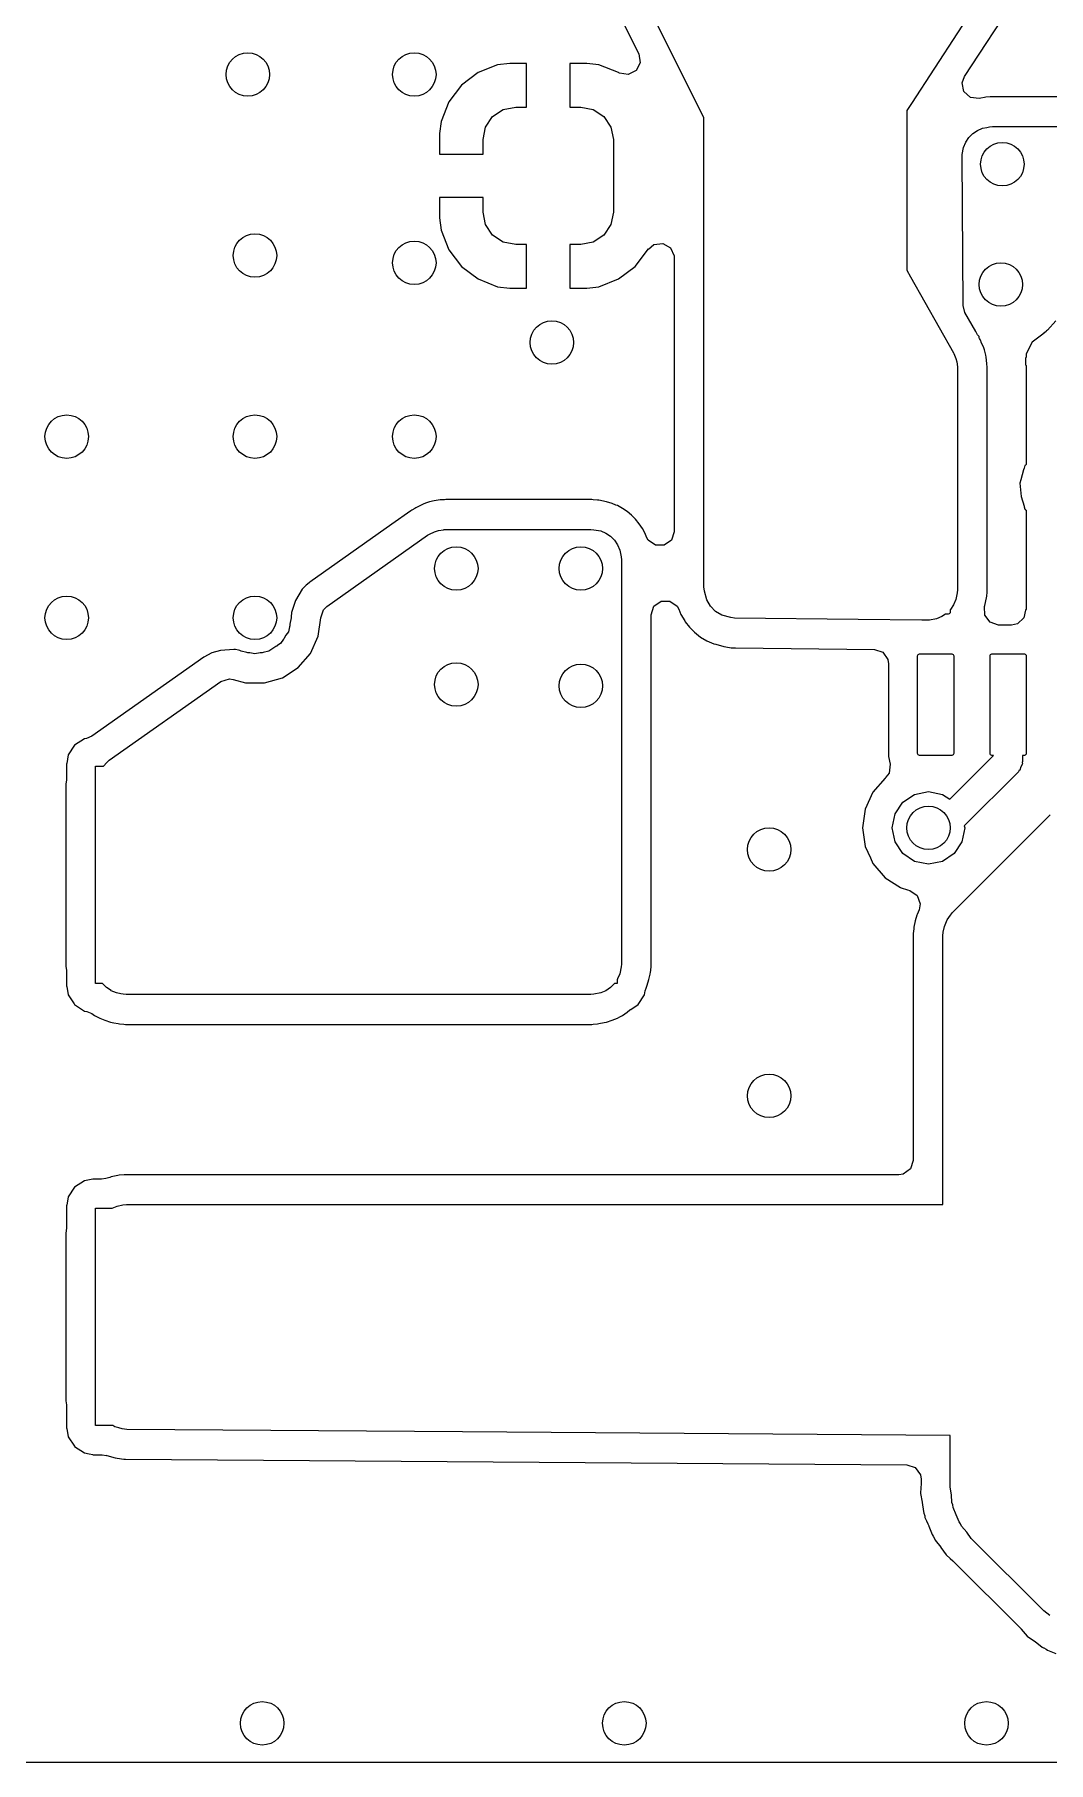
# Model space of a CAD drawing. Extents: x 100.3 to 197.2, y -144.7 to -85.3.
# Drawn here: x 134.43 to 141.43, y -144.7 to -132.78 of the extents above; entities that cross this region are included whole.
import ezdxf

# ---------------------------------------------------------------- set-up
doc = ezdxf.new("R2010")
doc.units = 0
doc.layers.add('BLACK', color=7, linetype='CONTINUOUS')

msp = doc.modelspace()

# ---------------------------------------------------------------- linework, layer by layer
at = {"layer": 'BLACK', "linetype": 'CONTINUOUS'}
for p, q in [((138.237, -132.184), (138.6, -132.909)), ((139.05, -133.35), (138.449, -132.148)), ((141.164, -132.206), (140.482, -133.25)), ((140.848, -133.065), (141.338, -132.315)), ((138.6, -132.909), (138.609, -132.97)), ((137.49, -133.038), (137.375, -133.125)), ((137.625, -132.985), (137.49, -133.038)), ((137.709, -132.975), (137.625, -132.985)), ((137.825, -132.975), (137.709, -132.975)), ((137.825, -133.275), (137.825, -132.975)), ((137.825, -132.975), (137.825, -132.975)), ((138.241, -132.975), (138.125, -132.975)), ((138.125, -132.975), (138.125, -133.275)), ((138.325, -132.985), (138.241, -132.975)), ((138.46, -133.038), (138.325, -132.985)), ((138.463, -133.04), (138.46, -133.038)), ((138.466, -133.041), (138.463, -133.04)), ((138.526, -133.051), (138.466, -133.041)), ((138.581, -133.024), (138.526, -133.051)), ((138.609, -132.97), (138.581, -133.024)), ((140.833, -133.108), (140.848, -133.065)), ((137.375, -133.125), (137.288, -133.24)), ((137.375, -133.125), (137.375, -133.125)), ((140.845, -133.168), (140.833, -133.108)), ((140.89, -133.209), (140.845, -133.168)), ((137.288, -133.24), (137.235, -133.375)), ((137.591, -133.341), (137.664, -133.292)), ((137.664, -133.292), (137.75, -133.275)), ((137.75, -133.275), (137.825, -133.275)), ((138.125, -133.275), (138.2, -133.275)), ((138.2, -133.275), (138.286, -133.292)), ((138.286, -133.292), (138.359, -133.341)), ((140.482, -133.25), (140.45, -133.3)), ((140.45, -133.3), (140.45, -134.4)), ((140.482, -133.25), (140.482, -133.25)), ((140.482, -133.25), (140.482, -133.25)), ((140.951, -133.217), (140.89, -133.209)), ((140.961, -133.214), (140.951, -133.217)), ((140.987, -133.209), (140.961, -133.214)), ((140.997, -133.208), (140.987, -133.209)), ((140.987, -133.209), (140.987, -133.209)), ((140.987, -133.209), (140.987, -133.209)), ((141.026, -133.205), (140.997, -133.208)), ((140.997, -133.208), (140.997, -133.208)), ((141.036, -133.204), (141.026, -133.205)), ((141.026, -133.205), (141.026, -133.205)), ((141.985, -133.204), (141.036, -133.204)), ((141.036, -133.204), (141.036, -133.204)), ((137.235, -133.375), (137.225, -133.459)), ((137.525, -133.5), (137.542, -133.414)), ((137.542, -133.414), (137.591, -133.341)), ((138.359, -133.341), (138.408, -133.414)), ((138.408, -133.414), (138.425, -133.5)), ((139.05, -133.397), (139.05, -133.35)), ((139.05, -136.589), (139.05, -133.397)), ((139.05, -133.397), (139.05, -133.397)), ((140.906, -133.458), (140.938, -133.436)), ((140.938, -133.436), (140.974, -133.421)), ((140.974, -133.421), (141.002, -133.416)), ((141.002, -133.416), (141.022, -133.412)), ((141.022, -133.412), (141.041, -133.41)), ((141.041, -133.41), (141.979, -133.41)), ((137.225, -133.459), (137.225, -133.6)), ((137.525, -133.6), (137.525, -133.5)), ((138.425, -133.5), (138.425, -134)), ((140.833, -133.602), (140.843, -133.554)), ((140.843, -133.554), (140.857, -133.518)), ((140.857, -133.518), (140.879, -133.486)), ((140.879, -133.486), (140.906, -133.458)), ((137.225, -133.6), (137.525, -133.6)), ((137.225, -133.6), (137.225, -133.6)), ((140.832, -133.621), (140.833, -133.602)), ((140.839, -134.646), (140.832, -133.621)), ((137.525, -133.9), (137.225, -133.9)), ((137.225, -133.9), (137.225, -134.041)), ((137.525, -134), (137.525, -133.9)), ((137.542, -134.086), (137.525, -134)), ((138.425, -134), (138.408, -134.086)), ((137.225, -134.041), (137.235, -134.125)), ((137.235, -134.125), (137.288, -134.26)), ((137.591, -134.159), (137.542, -134.086)), ((138.408, -134.086), (138.359, -134.159)), ((137.288, -134.26), (137.375, -134.375)), ((137.664, -134.208), (137.591, -134.159)), ((137.75, -134.225), (137.664, -134.208)), ((137.825, -134.225), (137.75, -134.225)), ((137.825, -134.525), (137.825, -134.225)), ((138.2, -134.225), (138.125, -134.225)), ((138.125, -134.225), (138.125, -134.525)), ((138.286, -134.208), (138.2, -134.225)), ((138.359, -134.159), (138.286, -134.208)), ((138.575, -134.375), (138.666, -134.254)), ((138.666, -134.254), (138.668, -134.256)), ((138.668, -134.256), (138.704, -134.223)), ((138.704, -134.223), (138.765, -134.216)), ((138.765, -134.216), (138.818, -134.246)), ((138.818, -134.246), (138.844, -134.302)), ((137.375, -134.375), (137.375, -134.375)), ((137.375, -134.375), (137.49, -134.462)), ((138.46, -134.462), (138.575, -134.375)), ((138.575, -134.375), (138.575, -134.375)), ((138.844, -134.302), (138.844, -134.313)), ((138.844, -134.313), (138.844, -136.206)), ((137.49, -134.462), (137.625, -134.515)), ((138.325, -134.515), (138.46, -134.462)), ((140.45, -134.4), (140.476, -134.446)), ((140.476, -134.446), (140.476, -134.446)), ((140.476, -134.446), (140.773, -134.971)), ((137.625, -134.515), (137.709, -134.525)), ((137.709, -134.525), (137.709, -134.525)), ((137.709, -134.525), (137.825, -134.525)), ((137.825, -134.525), (137.825, -134.525)), ((138.125, -134.525), (138.125, -134.525)), ((138.125, -134.525), (138.241, -134.525)), ((138.241, -134.525), (138.325, -134.515)), ((138.241, -134.525), (138.241, -134.525)), ((140.852, -134.694), (140.839, -134.646)), ((140.926, -134.825), (140.852, -134.694)), ((141.48, -134.75), (141.421, -134.814)), ((140.939, -134.848), (140.926, -134.825)), ((140.95, -134.86), (140.939, -134.848)), ((140.95, -134.867), (140.95, -134.86)), ((140.953, -134.873), (140.95, -134.867)), ((141.398, -134.836), (141.316, -134.897)), ((141.412, -134.824), (141.397, -134.835)), ((141.397, -134.835), (141.398, -134.836)), ((141.416, -134.819), (141.412, -134.824)), ((141.421, -134.814), (141.416, -134.819)), ((141.421, -134.814), (141.421, -134.814)), ((140.773, -134.971), (140.775, -134.977)), ((140.775, -134.977), (140.789, -135.01)), ((140.956, -134.879), (140.953, -134.873)), ((140.962, -134.891), (140.956, -134.879)), ((140.956, -134.879), (140.956, -134.879)), ((140.964, -134.896), (140.962, -134.891)), ((140.965, -134.897), (140.964, -134.896)), ((140.982, -134.938), (140.965, -134.897)), ((140.986, -134.951), (140.982, -134.938)), ((140.982, -134.938), (140.982, -134.938)), ((140.982, -134.938), (140.982, -134.938)), ((140.995, -134.988), (140.986, -134.951)), ((140.998, -135.001), (140.995, -134.988)), ((141.316, -134.897), (141.274, -134.979)), ((141.274, -134.979), (141.274, -135)), ((140.789, -135.01), (140.795, -135.034)), ((140.795, -135.034), (140.8, -135.069)), ((140.8, -135.069), (140.8, -135.076)), ((140.8, -135.076), (140.8, -136.608)), ((141.004, -135.046), (140.998, -135.001)), ((141.004, -135.053), (141.004, -135.046)), ((141.005, -135.066), (141.004, -135.053)), ((141.005, -135.072), (141.005, -135.066)), ((141.005, -136.613), (141.005, -135.072)), ((141.274, -135), (141.27, -135.01)), ((141.27, -135.01), (141.27, -135.053)), ((141.27, -135.053), (141.271, -135.054)), ((141.271, -135.054), (141.274, -135.058)), ((141.274, -135.058), (141.275, -135.062)), ((141.275, -135.062), (141.275, -135.737)), ((141.256, -135.78), (141.237, -135.848)), ((141.261, -135.767), (141.256, -135.78)), ((141.265, -135.749), (141.261, -135.767)), ((141.267, -135.749), (141.265, -135.749)), ((141.271, -135.746), (141.267, -135.749)), ((141.274, -135.742), (141.271, -135.746)), ((141.275, -135.737), (141.274, -135.742)), ((141.237, -135.848), (141.232, -135.872)), ((141.232, -135.872), (141.239, -135.964)), ((141.237, -135.848), (141.237, -135.848)), ((137.027, -136.061), (136.894, -136.154)), ((137.033, -136.057), (137.027, -136.061)), ((137.027, -136.061), (137.027, -136.061)), ((137.053, -136.045), (137.033, -136.057)), ((137.033, -136.057), (137.033, -136.057)), ((137.06, -136.041), (137.053, -136.045)), ((137.098, -136.022), (137.06, -136.041)), ((137.112, -136.016), (137.098, -136.022)), ((137.127, -136.01), (137.112, -136.016)), ((137.156, -136.001), (137.127, -136.01)), ((137.127, -136.01), (137.127, -136.01)), ((137.127, -136.01), (137.127, -136.01)), ((137.187, -135.994), (137.156, -136.001)), ((137.156, -136.001), (137.156, -136.001)), ((137.228, -135.987), (137.187, -135.994)), ((137.234, -135.987), (137.228, -135.987)), ((137.228, -135.987), (137.228, -135.987)), ((137.236, -135.987), (137.234, -135.987)), ((137.259, -135.985), (137.236, -135.987)), ((137.236, -135.987), (137.236, -135.987)), ((137.236, -135.987), (137.236, -135.987)), ((137.267, -135.984), (137.259, -135.985)), ((137.259, -135.985), (137.259, -135.985)), ((137.259, -135.985), (137.259, -135.985)), ((138.275, -135.984), (137.267, -135.984)), ((138.285, -135.985), (138.275, -135.984)), ((138.315, -135.988), (138.285, -135.985)), ((138.285, -135.985), (138.285, -135.985)), ((138.285, -135.985), (138.285, -135.985)), ((138.325, -135.989), (138.315, -135.988)), ((138.315, -135.988), (138.315, -135.988)), ((138.377, -136), (138.325, -135.989)), ((138.325, -135.989), (138.325, -135.989)), ((138.416, -136.012), (138.377, -136)), ((138.377, -136), (138.377, -136)), ((138.442, -136.022), (138.416, -136.012)), ((138.416, -136.012), (138.416, -136.012)), ((138.416, -136.012), (138.416, -136.012)), ((138.452, -136.026), (138.442, -136.022)), ((138.487, -136.045), (138.452, -136.026)), ((138.519, -136.067), (138.487, -136.045)), ((138.487, -136.045), (138.487, -136.045)), ((138.487, -136.045), (138.487, -136.045)), ((141.239, -135.964), (141.239, -135.964)), ((141.239, -135.964), (141.26, -136.03)), ((141.26, -136.03), (141.26, -136.03)), ((141.26, -136.03), (141.26, -136.03)), ((141.26, -136.03), (141.26, -136.031)), ((141.26, -136.031), (141.26, -136.031)), ((141.26, -136.031), (141.261, -136.034)), ((141.261, -136.034), (141.261, -136.034)), ((141.261, -136.034), (141.261, -136.034)), ((141.261, -136.034), (141.261, -136.034)), ((141.261, -136.034), (141.261, -136.034)), ((141.261, -136.034), (141.265, -136.05)), ((141.265, -136.05), (141.267, -136.051)), ((141.267, -136.051), (141.271, -136.054)), ((141.271, -136.054), (141.274, -136.058)), ((141.274, -136.058), (141.275, -136.062)), ((141.275, -136.062), (141.275, -136.737)), ((136.894, -136.154), (136.328, -136.554)), ((138.55, -136.092), (138.519, -136.067)), ((138.578, -136.12), (138.55, -136.092)), ((138.603, -136.151), (138.578, -136.12)), ((138.625, -136.183), (138.603, -136.151)), ((138.644, -136.218), (138.625, -136.183)), ((136.447, -136.722), (137.142, -136.231)), ((137.142, -136.231), (137.155, -136.223)), ((137.155, -136.223), (137.189, -136.206)), ((137.189, -136.206), (137.218, -136.197)), ((137.218, -136.197), (137.251, -136.192)), ((137.251, -136.192), (137.256, -136.191)), ((137.256, -136.191), (137.271, -136.19)), ((137.271, -136.19), (138.27, -136.19)), ((138.27, -136.19), (138.29, -136.192)), ((138.29, -136.192), (138.337, -136.201)), ((138.337, -136.201), (138.373, -136.216)), ((138.373, -136.216), (138.405, -136.238)), ((138.405, -136.238), (138.432, -136.265)), ((138.432, -136.265), (138.453, -136.296)), ((138.453, -136.296), (138.454, -136.297)), ((138.454, -136.297), (138.469, -136.333)), ((138.654, -136.243), (138.644, -136.218)), ((138.644, -136.218), (138.644, -136.218)), ((138.665, -136.264), (138.654, -136.243)), ((138.715, -136.3), (138.665, -136.264)), ((138.776, -136.3), (138.715, -136.3)), ((138.826, -136.264), (138.776, -136.3)), ((138.844, -136.206), (138.826, -136.264)), ((138.469, -136.333), (138.478, -136.38)), ((138.478, -136.38), (138.48, -136.4)), ((138.48, -136.4), (138.48, -139.19)), ((136.276, -136.603), (136.229, -136.681)), ((136.28, -136.598), (136.276, -136.603)), ((136.303, -136.576), (136.28, -136.598)), ((136.323, -136.559), (136.303, -136.576)), ((136.328, -136.554), (136.323, -136.559)), ((139.053, -136.615), (139.05, -136.589)), ((139.054, -136.617), (139.053, -136.615)), ((139.07, -136.676), (139.054, -136.617)), ((140.798, -136.627), (140.788, -136.675)), ((140.8, -136.608), (140.798, -136.627)), ((141.001, -136.663), (141.002, -136.652)), ((141.002, -136.652), (141.005, -136.623)), ((141.005, -136.623), (141.005, -136.613)), ((141.005, -136.623), (141.005, -136.623)), ((136.203, -136.763), (136.199, -136.793)), ((136.204, -136.756), (136.203, -136.763)), ((136.229, -136.681), (136.204, -136.756)), ((136.408, -136.793), (136.424, -136.745)), ((136.424, -136.745), (136.447, -136.722)), ((138.685, -136.779), (138.704, -136.721)), ((138.685, -139.195), (138.685, -136.779)), ((138.704, -136.721), (138.754, -136.685)), ((138.754, -136.685), (138.815, -136.685)), ((138.815, -136.685), (138.865, -136.721)), ((138.865, -136.721), (138.876, -136.741)), ((138.876, -136.741), (138.891, -136.778)), ((138.891, -136.778), (138.891, -136.778)), ((138.891, -136.778), (138.917, -136.822)), ((139.095, -136.72), (139.07, -136.676)), ((139.13, -136.756), (139.095, -136.72)), ((139.174, -136.782), (139.13, -136.756)), ((140.717, -136.775), (140.692, -136.792)), ((140.737, -136.775), (140.717, -136.775)), ((140.742, -136.774), (140.737, -136.775)), ((140.746, -136.771), (140.742, -136.774)), ((140.749, -136.767), (140.746, -136.771)), ((140.75, -136.762), (140.749, -136.767)), ((140.752, -136.743), (140.75, -136.745)), ((140.75, -136.745), (140.75, -136.762)), ((140.773, -136.711), (140.752, -136.743)), ((140.788, -136.675), (140.773, -136.711)), ((140.988, -136.722), (140.99, -136.715)), ((140.989, -136.781), (140.988, -136.722)), ((140.99, -136.715), (141.001, -136.663)), ((141.27, -136.747), (141.259, -136.8)), ((141.271, -136.746), (141.27, -136.747)), ((141.274, -136.742), (141.271, -136.746)), ((141.275, -136.737), (141.274, -136.742)), ((136.181, -136.896), (136.164, -136.921)), ((136.188, -136.862), (136.181, -136.896)), ((136.19, -136.856), (136.188, -136.862)), ((136.191, -136.845), (136.19, -136.856)), ((136.2, -136.8), (136.191, -136.845)), ((136.199, -136.793), (136.2, -136.8)), ((136.387, -136.928), (136.405, -136.8)), ((136.405, -136.8), (136.406, -136.793)), ((136.406, -136.793), (136.408, -136.793)), ((138.917, -136.822), (138.917, -136.822)), ((138.917, -136.822), (138.921, -136.828)), ((138.921, -136.828), (138.949, -136.865)), ((138.949, -136.865), (138.949, -136.865)), ((138.949, -136.865), (138.984, -136.9)), ((139.235, -136.799), (139.174, -136.782)), ((139.261, -136.802), (139.235, -136.799)), ((140.114, -136.812), (139.261, -136.802)), ((140.555, -136.817), (140.114, -136.812)), ((140.588, -136.817), (140.555, -136.817)), ((140.607, -136.816), (140.588, -136.817)), ((140.655, -136.807), (140.607, -136.816)), ((140.692, -136.792), (140.655, -136.807)), ((141.025, -136.831), (140.989, -136.781)), ((141.083, -136.85), (141.025, -136.831)), ((141.173, -136.85), (141.083, -136.85)), ((141.214, -136.841), (141.173, -136.85)), ((141.259, -136.8), (141.214, -136.841)), ((135.803, -137.018), (135.712, -137.025)), ((135.816, -137.02), (135.803, -137.018)), ((135.803, -137.018), (135.803, -137.018)), ((135.803, -137.018), (135.803, -137.018)), ((136.094, -136.999), (136.046, -137.031)), ((136.1, -136.995), (136.094, -136.999)), ((136.101, -136.994), (136.1, -136.995)), ((136.127, -136.977), (136.101, -136.994)), ((136.146, -136.948), (136.127, -136.977)), ((136.149, -136.945), (136.146, -136.948)), ((136.164, -136.921), (136.149, -136.945)), ((136.164, -136.921), (136.164, -136.921)), ((136.333, -137.046), (136.387, -136.928)), ((138.984, -136.9), (139.026, -136.933)), ((139.026, -136.933), (139.026, -136.933)), ((139.026, -136.933), (139.07, -136.959)), ((139.07, -136.959), (139.07, -136.959)), ((139.07, -136.959), (139.119, -136.98)), ((139.119, -136.98), (139.119, -136.98)), ((139.119, -136.98), (139.119, -136.98)), ((139.119, -136.98), (139.132, -136.983)), ((139.132, -136.983), (139.187, -136.999)), ((139.187, -136.999), (139.2, -137.001)), ((139.2, -137.001), (139.238, -137.007)), ((139.238, -137.007), (139.238, -137.007)), ((139.238, -137.007), (139.238, -137.007)), ((139.238, -137.007), (139.249, -137.008)), ((139.249, -137.008), (139.252, -137.008)), ((139.252, -137.008), (139.252, -137.008)), ((139.252, -137.008), (139.267, -137.008)), ((139.267, -137.008), (140.227, -137.019)), ((135.596, -137.072), (134.823, -137.617)), ((135.653, -137.043), (135.596, -137.072)), ((135.712, -137.025), (135.653, -137.043)), ((135.653, -137.043), (135.653, -137.043)), ((135.837, -137.023), (135.816, -137.02)), ((135.845, -137.025), (135.837, -137.023)), ((135.854, -137.031), (135.845, -137.025)), ((135.894, -137.039), (135.854, -137.031)), ((135.901, -137.041), (135.894, -137.039)), ((135.914, -137.043), (135.901, -137.041)), ((135.95, -137.05), (135.914, -137.043)), ((135.986, -137.043), (135.95, -137.05)), ((135.999, -137.041), (135.986, -137.043)), ((136.006, -137.039), (135.999, -137.041)), ((136.046, -137.031), (136.006, -137.039)), ((136.248, -137.144), (136.333, -137.046)), ((140.227, -137.019), (140.285, -137.038)), ((140.285, -137.038), (140.32, -137.088)), ((140.32, -137.088), (140.325, -137.118)), ((140.325, -137.118), (140.325, -137.758)), ((140.525, -137.062), (140.526, -137.058)), ((140.525, -137.737), (140.525, -137.062)), ((140.526, -137.058), (140.529, -137.054)), ((140.529, -137.054), (140.533, -137.051)), ((140.533, -137.051), (140.537, -137.05)), ((140.537, -137.05), (140.762, -137.05)), ((140.762, -137.05), (140.767, -137.051)), ((140.767, -137.051), (140.771, -137.054)), ((140.771, -137.054), (140.774, -137.058)), ((140.774, -137.058), (140.775, -137.062)), ((140.775, -137.062), (140.775, -137.737)), ((141.025, -137.062), (141.026, -137.058)), ((141.025, -137.737), (141.025, -137.062)), ((141.026, -137.058), (141.029, -137.054)), ((141.029, -137.054), (141.033, -137.051)), ((141.033, -137.051), (141.037, -137.05)), ((141.037, -137.05), (141.262, -137.05)), ((141.262, -137.05), (141.267, -137.051)), ((141.267, -137.051), (141.271, -137.054)), ((141.271, -137.054), (141.274, -137.058)), ((141.274, -137.058), (141.275, -137.062)), ((141.275, -137.062), (141.275, -137.737)), ((134.944, -137.783), (135.714, -137.239)), ((135.714, -137.239), (135.773, -137.221)), ((135.773, -137.221), (135.799, -137.225)), ((135.799, -137.225), (135.885, -137.25)), ((135.885, -137.25), (135.885, -137.25)), ((135.885, -137.25), (136.015, -137.25)), ((136.015, -137.25), (136.139, -137.214)), ((136.015, -137.25), (136.015, -137.25)), ((136.139, -137.214), (136.248, -137.144)), ((134.705, -137.68), (134.661, -137.747)), ((134.772, -137.636), (134.705, -137.68)), ((134.705, -137.68), (134.705, -137.68)), ((134.786, -137.633), (134.772, -137.636)), ((134.823, -137.617), (134.786, -137.633)), ((134.65, -137.805), (134.649, -137.805)), ((134.649, -137.805), (134.649, -137.909)), ((134.661, -137.747), (134.65, -137.805)), ((134.661, -137.747), (134.661, -137.747)), ((134.85, -139.325), (134.85, -137.825)), ((134.85, -137.825), (134.904, -137.825)), ((134.904, -137.825), (134.927, -137.799)), ((134.927, -137.799), (134.944, -137.783)), ((140.325, -137.758), (140.335, -137.811)), ((140.335, -137.811), (140.328, -137.872)), ((140.526, -137.742), (140.525, -137.737)), ((140.529, -137.746), (140.526, -137.742)), ((140.533, -137.749), (140.529, -137.746)), ((140.537, -137.75), (140.533, -137.749)), ((140.762, -137.75), (140.537, -137.75)), ((140.747, -138.053), (141.05, -137.751)), ((140.767, -137.749), (140.762, -137.75)), ((140.771, -137.746), (140.767, -137.749)), ((140.774, -137.742), (140.771, -137.746)), ((140.775, -137.737), (140.774, -137.742)), ((141.026, -137.742), (141.025, -137.737)), ((141.029, -137.746), (141.026, -137.742)), ((141.033, -137.749), (141.029, -137.746)), ((141.037, -137.75), (141.033, -137.749)), ((141.05, -137.75), (141.037, -137.75)), ((141.05, -137.751), (141.05, -137.75)), ((141.231, -137.851), (141.224, -137.855)), ((141.238, -137.828), (141.231, -137.851)), ((141.249, -137.808), (141.238, -137.828)), ((141.25, -137.792), (141.248, -137.8)), ((141.248, -137.8), (141.249, -137.808)), ((141.262, -137.75), (141.25, -137.75)), ((141.25, -137.75), (141.25, -137.792)), ((141.267, -137.749), (141.262, -137.75)), ((141.271, -137.746), (141.267, -137.749)), ((141.274, -137.742), (141.271, -137.746)), ((141.275, -137.737), (141.274, -137.742)), ((134.645, -137.947), (134.644, -137.959)), ((134.644, -137.959), (134.644, -139.195)), ((134.648, -137.92), (134.645, -137.947)), ((134.645, -137.947), (134.645, -137.947)), ((134.649, -137.914), (134.648, -137.92)), ((134.649, -137.909), (134.649, -137.914)), ((140.302, -137.906), (140.217, -138.004)), ((140.303, -137.905), (140.302, -137.906)), ((140.304, -137.904), (140.303, -137.905)), ((140.307, -137.901), (140.304, -137.904)), ((140.328, -137.872), (140.306, -137.9)), ((140.306, -137.9), (140.307, -137.901)), ((141.221, -137.863), (140.847, -138.236)), ((141.224, -137.855), (141.221, -137.863)), ((140.217, -138.004), (140.163, -138.122)), ((140.369, -138.154), (140.423, -138.073)), ((140.423, -138.073), (140.504, -138.019)), ((140.504, -138.019), (140.6, -138)), ((140.6, -138), (140.696, -138.019)), ((140.696, -138.019), (140.747, -138.053)), ((140.163, -138.122), (140.145, -138.25)), ((140.35, -138.25), (140.369, -138.154)), ((140.767, -138.833), (141.441, -138.159)), ((140.145, -138.25), (140.145, -138.25)), ((140.145, -138.25), (140.163, -138.378)), ((140.369, -138.346), (140.35, -138.25)), ((140.85, -138.25), (140.831, -138.346)), ((140.847, -138.236), (140.85, -138.25)), ((140.163, -138.378), (140.199, -138.456)), ((140.423, -138.427), (140.369, -138.346)), ((140.504, -138.481), (140.423, -138.427)), ((140.777, -138.427), (140.696, -138.481)), ((140.831, -138.346), (140.777, -138.427)), ((140.199, -138.456), (140.217, -138.496)), ((140.217, -138.496), (140.302, -138.594)), ((140.6, -138.5), (140.504, -138.481)), ((140.696, -138.481), (140.6, -138.5)), ((140.302, -138.594), (140.302, -138.594)), ((140.302, -138.594), (140.408, -138.662)), ((140.408, -138.662), (140.411, -138.664)), ((140.411, -138.664), (140.456, -138.677)), ((140.456, -138.677), (140.472, -138.682)), ((140.472, -138.682), (140.523, -138.717)), ((140.523, -138.717), (140.543, -138.774)), ((140.543, -138.774), (140.536, -138.815)), ((140.509, -138.891), (140.5, -138.936)), ((140.52, -138.852), (140.509, -138.891)), ((140.523, -138.847), (140.52, -138.852)), ((140.52, -138.852), (140.52, -138.852)), ((140.52, -138.852), (140.52, -138.852)), ((140.536, -138.815), (140.523, -138.847)), ((140.71, -138.931), (140.729, -138.885)), ((140.729, -138.885), (140.752, -138.852)), ((140.752, -138.852), (140.767, -138.833)), ((140.495, -138.98), (140.494, -138.99)), ((140.494, -138.99), (140.494, -140.546)), ((140.498, -138.946), (140.495, -138.98)), ((140.5, -138.936), (140.498, -138.946)), ((140.7, -138.995), (140.702, -138.971)), ((140.7, -140.85), (140.7, -138.995)), ((140.702, -138.971), (140.71, -138.931)), ((134.644, -139.195), (134.645, -139.205)), ((134.645, -139.205), (134.645, -139.205)), ((134.645, -139.205), (134.648, -139.235)), ((134.648, -139.235), (134.648, -139.235)), ((134.648, -139.235), (134.648, -139.235)), ((134.648, -139.235), (134.648, -139.235)), ((134.648, -139.235), (134.648, -139.235)), ((134.648, -139.235), (134.648, -139.238)), ((134.648, -139.238), (134.649, -139.253)), ((134.649, -139.253), (134.649, -139.345)), ((138.469, -139.257), (138.454, -139.293)), ((138.478, -139.21), (138.469, -139.257)), ((138.48, -139.19), (138.478, -139.21)), ((138.67, -139.297), (138.678, -139.26)), ((138.678, -139.26), (138.681, -139.245)), ((138.681, -139.245), (138.682, -139.235)), ((138.681, -139.245), (138.681, -139.245)), ((138.682, -139.235), (138.685, -139.205)), ((138.685, -139.205), (138.685, -139.195)), ((134.649, -139.345), (134.65, -139.345)), ((134.65, -139.345), (134.661, -139.403)), ((134.661, -139.403), (134.661, -139.403)), ((134.661, -139.403), (134.702, -139.465)), ((134.898, -139.325), (134.85, -139.325)), ((134.925, -139.352), (134.898, -139.325)), ((134.898, -139.325), (134.898, -139.325)), ((134.956, -139.373), (134.925, -139.352)), ((134.957, -139.374), (134.956, -139.373)), ((134.993, -139.389), (134.957, -139.374)), ((135.024, -139.395), (134.993, -139.389)), ((135.04, -139.398), (135.024, -139.395)), ((135.06, -139.4), (135.04, -139.398)), ((138.27, -139.4), (135.06, -139.4)), ((138.29, -139.398), (138.27, -139.4)), ((138.337, -139.389), (138.29, -139.398)), ((138.373, -139.374), (138.337, -139.389)), ((138.405, -139.352), (138.373, -139.374)), ((138.432, -139.325), (138.405, -139.352)), ((138.45, -139.325), (138.432, -139.325)), ((138.432, -139.325), (138.432, -139.325)), ((138.454, -139.293), (138.45, -139.299)), ((138.45, -139.299), (138.45, -139.325)), ((138.595, -139.47), (138.639, -139.403)), ((138.639, -139.403), (138.645, -139.374)), ((138.645, -139.374), (138.65, -139.356)), ((138.65, -139.356), (138.658, -139.336)), ((138.658, -139.336), (138.67, -139.297)), ((134.702, -139.465), (134.705, -139.47)), ((134.705, -139.47), (134.772, -139.514)), ((134.772, -139.514), (134.788, -139.517)), ((134.788, -139.517), (134.824, -139.532)), ((138.519, -139.523), (138.539, -139.507)), ((138.539, -139.507), (138.543, -139.504)), ((138.543, -139.504), (138.545, -139.503)), ((138.545, -139.503), (138.595, -139.47)), ((134.824, -139.532), (134.843, -139.545)), ((134.843, -139.545), (134.864, -139.556)), ((134.864, -139.556), (134.878, -139.564)), ((134.878, -139.564), (134.878, -139.564)), ((134.878, -139.564), (134.878, -139.564)), ((134.878, -139.564), (134.914, -139.578)), ((134.914, -139.578), (134.914, -139.578)), ((134.914, -139.578), (134.914, -139.578)), ((134.914, -139.578), (134.953, -139.59)), ((134.953, -139.59), (134.953, -139.59)), ((134.953, -139.59), (134.953, -139.59)), ((134.953, -139.59), (134.976, -139.595)), ((134.976, -139.595), (135.005, -139.601)), ((135.005, -139.601), (135.005, -139.601)), ((135.005, -139.601), (135.015, -139.602)), ((135.015, -139.602), (135.045, -139.605)), ((135.045, -139.605), (135.055, -139.606)), ((135.055, -139.606), (135.055, -139.606)), ((135.055, -139.606), (138.275, -139.606)), ((138.275, -139.606), (138.285, -139.605)), ((138.275, -139.606), (138.275, -139.606)), ((138.285, -139.605), (138.315, -139.602)), ((138.315, -139.602), (138.325, -139.601)), ((138.325, -139.601), (138.361, -139.593)), ((138.325, -139.601), (138.325, -139.601)), ((138.325, -139.601), (138.325, -139.601)), ((138.361, -139.593), (138.377, -139.59)), ((138.377, -139.59), (138.416, -139.578)), ((138.416, -139.578), (138.452, -139.564)), ((138.452, -139.564), (138.469, -139.554)), ((138.469, -139.554), (138.487, -139.545)), ((138.487, -139.545), (138.519, -139.523)), ((138.487, -139.545), (138.487, -139.545)), ((138.487, -139.545), (138.487, -139.545)), ((140.494, -140.546), (140.476, -140.604)), ((134.772, -140.686), (134.705, -140.73)), ((134.83, -140.675), (134.772, -140.686)), ((134.772, -140.686), (134.772, -140.686)), ((134.891, -140.674), (134.83, -140.674)), ((134.83, -140.674), (134.83, -140.674)), ((134.83, -140.674), (134.83, -140.675)), ((134.92, -140.67), (134.891, -140.674)), ((134.947, -140.662), (134.92, -140.67)), ((134.958, -140.659), (134.947, -140.662)), ((135.003, -140.65), (134.958, -140.659)), ((135.013, -140.648), (135.003, -140.65)), ((135.003, -140.65), (135.003, -140.65)), ((135.047, -140.645), (135.013, -140.648)), ((135.013, -140.648), (135.013, -140.648)), ((135.013, -140.648), (135.013, -140.648)), ((135.013, -140.648), (135.013, -140.648)), ((135.013, -140.648), (135.013, -140.648)), ((135.054, -140.645), (135.047, -140.645)), ((135.057, -140.644), (135.054, -140.645)), ((140.395, -140.644), (135.057, -140.644)), ((140.426, -140.64), (140.395, -140.644)), ((140.476, -140.604), (140.426, -140.64)), ((134.661, -140.797), (134.65, -140.855)), ((134.705, -140.73), (134.661, -140.797)), ((134.661, -140.797), (134.661, -140.797)), ((134.705, -140.73), (134.705, -140.73)), ((134.65, -140.855), (134.649, -140.855)), ((134.649, -140.855), (134.649, -140.998)), ((134.85, -142.375), (134.85, -140.875)), ((134.85, -140.875), (134.963, -140.875)), ((134.963, -140.875), (134.998, -140.86)), ((134.998, -140.86), (135.038, -140.852)), ((135.038, -140.852), (135.062, -140.85)), ((135.062, -140.85), (140.5, -140.85)), ((140.5, -140.85), (140.5, -140.85)), ((140.5, -140.85), (140.7, -140.85)), ((134.645, -141.047), (134.644, -141.057)), ((134.644, -141.057), (134.644, -142.192)), ((134.648, -141.013), (134.645, -141.047)), ((134.649, -141.011), (134.648, -141.012)), ((134.648, -141.012), (134.648, -141.012)), ((134.648, -141.012), (134.648, -141.013)), ((134.648, -141.013), (134.648, -141.013)), ((134.649, -140.998), (134.649, -141.011)), ((134.649, -141.011), (134.649, -141.011)), ((134.644, -142.192), (134.645, -142.205)), ((134.645, -142.205), (134.649, -142.233)), ((134.649, -142.233), (134.649, -142.24)), ((134.649, -142.24), (134.649, -142.395)), ((134.968, -142.375), (134.85, -142.375)), ((134.982, -142.383), (134.968, -142.375)), ((135.009, -142.39), (134.982, -142.383)), ((134.649, -142.395), (134.65, -142.395)), ((134.65, -142.395), (134.661, -142.453)), ((134.661, -142.453), (134.661, -142.453)), ((134.661, -142.453), (134.704, -142.517)), ((135.033, -142.397), (135.009, -142.39)), ((135.065, -142.402), (135.033, -142.397)), ((137.383, -142.418), (135.065, -142.402)), ((140.75, -142.443), (137.383, -142.418)), ((140.75, -142.8), (140.75, -142.443)), ((134.704, -142.517), (134.705, -142.52)), ((134.705, -142.52), (134.772, -142.564)), ((134.772, -142.564), (134.806, -142.571)), ((134.806, -142.571), (134.83, -142.575)), ((134.83, -142.575), (134.83, -142.575)), ((134.83, -142.575), (134.83, -142.576)), ((134.83, -142.576), (134.894, -142.576)), ((134.894, -142.576), (134.924, -142.581)), ((134.924, -142.581), (134.924, -142.58)), ((134.924, -142.58), (134.926, -142.581)), ((134.926, -142.581), (134.926, -142.581)), ((134.926, -142.581), (134.927, -142.581)), ((134.927, -142.581), (134.927, -142.581)), ((134.927, -142.581), (134.985, -142.597)), ((134.985, -142.597), (134.985, -142.597)), ((134.985, -142.597), (134.985, -142.597)), ((134.985, -142.597), (134.998, -142.6)), ((134.998, -142.6), (134.998, -142.6)), ((134.998, -142.6), (134.998, -142.6)), ((134.998, -142.6), (135.044, -142.606)), ((135.044, -142.606), (135.057, -142.607)), ((135.057, -142.607), (140.451, -142.646)), ((140.451, -142.646), (140.509, -142.665)), ((140.509, -142.665), (140.545, -142.715)), ((140.545, -142.715), (140.549, -142.745)), ((140.548, -142.803), (140.546, -142.843)), ((140.546, -142.843), (140.557, -142.904)), ((140.549, -142.78), (140.548, -142.803)), ((140.549, -142.745), (140.549, -142.777)), ((140.549, -142.777), (140.549, -142.78)), ((140.758, -142.853), (140.75, -142.8)), ((140.761, -142.906), (140.758, -142.853)), ((140.557, -142.904), (140.557, -142.907)), ((140.557, -142.907), (140.565, -142.969)), ((140.565, -142.969), (140.565, -142.969)), ((140.565, -142.969), (140.569, -142.98)), ((140.569, -142.98), (140.574, -142.998)), ((140.768, -142.923), (140.761, -142.906)), ((140.77, -142.941), (140.768, -142.923)), ((140.792, -142.99), (140.77, -142.941)), ((140.574, -142.998), (140.576, -143.01)), ((140.576, -143.01), (140.576, -143.01)), ((140.576, -143.01), (140.587, -143.033)), ((140.587, -143.033), (140.596, -143.054)), ((140.596, -143.054), (140.602, -143.067)), ((140.602, -143.067), (140.603, -143.07)), ((140.603, -143.07), (140.625, -143.128)), ((140.811, -143.04), (140.792, -142.99)), ((140.822, -143.054), (140.811, -143.04)), ((140.829, -143.07), (140.822, -143.054)), ((140.864, -143.111), (140.829, -143.07)), ((140.625, -143.128), (140.625, -143.128)), ((140.625, -143.128), (140.632, -143.138)), ((140.632, -143.138), (140.641, -143.154)), ((140.641, -143.154), (140.646, -143.165)), ((140.646, -143.165), (140.646, -143.165)), ((140.646, -143.165), (140.646, -143.165)), ((140.646, -143.165), (140.685, -143.214)), ((140.685, -143.214), (140.686, -143.217)), ((140.686, -143.217), (140.722, -143.268)), ((140.896, -143.154), (140.864, -143.111)), ((141.396, -143.654), (140.896, -143.154)), ((140.722, -143.268), (140.722, -143.268)), ((140.722, -143.268), (140.749, -143.292)), ((140.749, -143.292), (140.769, -143.309)), ((140.769, -143.309), (140.771, -143.311)), ((140.771, -143.311), (141.239, -143.779)), ((141.439, -143.686), (141.396, -143.654)), ((141.239, -143.779), (141.241, -143.781)), ((141.241, -143.781), (141.282, -143.828)), ((141.282, -143.828), (141.282, -143.828)), ((141.282, -143.828), (141.282, -143.828)), ((141.282, -143.828), (141.333, -143.864)), ((141.333, -143.864), (141.336, -143.865)), ((141.336, -143.865), (141.385, -143.904)), ((141.385, -143.904), (141.385, -143.904)), ((141.385, -143.904), (141.385, -143.904)), ((141.385, -143.904), (141.395, -143.909)), ((141.395, -143.909), (141.396, -143.909)), ((141.396, -143.909), (141.412, -143.918)), ((141.412, -143.918), (141.412, -143.918)), ((141.412, -143.918), (141.422, -143.925)), ((141.422, -143.925), (141.48, -143.947)), ((183.282, -144.7), (106.048, -144.7))]:
    msp.add_line(p, q, dxfattribs=at)
at = {"layer": 'BLACK'}
for centre in [(135.9, -133.05), (137.05, -133.05), (141.11, -133.67), (135.95, -134.3), (137.05, -134.35), (141.1, -134.5), (138, -134.9), (134.65, -135.55), (135.95, -135.55), (137.05, -135.55), (137.34, -136.46), (138.2, -136.46), (134.65, -136.8), (135.95, -136.8), (137.34, -137.26), (138.2, -137.27), (140.6, -138.25), (139.5, -138.4), (139.5, -140.1), (136, -144.43), (138.5, -144.43), (141, -144.43)]:
    msp.add_circle(centre, 0.15, dxfattribs=at)

doc.saveas('drawing.dxf')
